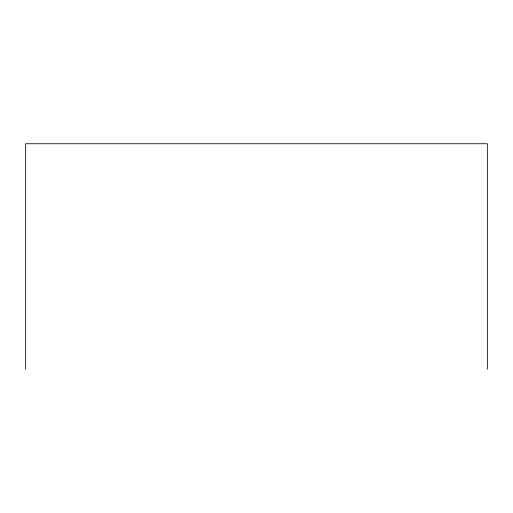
<?xml version="1.0" encoding="UTF-8"?>
<svg xmlns="http://www.w3.org/2000/svg" width="513" height="513" viewBox="0 0 513 513"><rect width="100%" height="100%" fill="white"/><g stroke="black" fill="none" stroke-linecap="round" stroke-linejoin="round"><path stroke-width="0.77" d="M487.35 369.257L487.35 143.743L25.65 143.743L25.65 369.257"/></g></svg>
